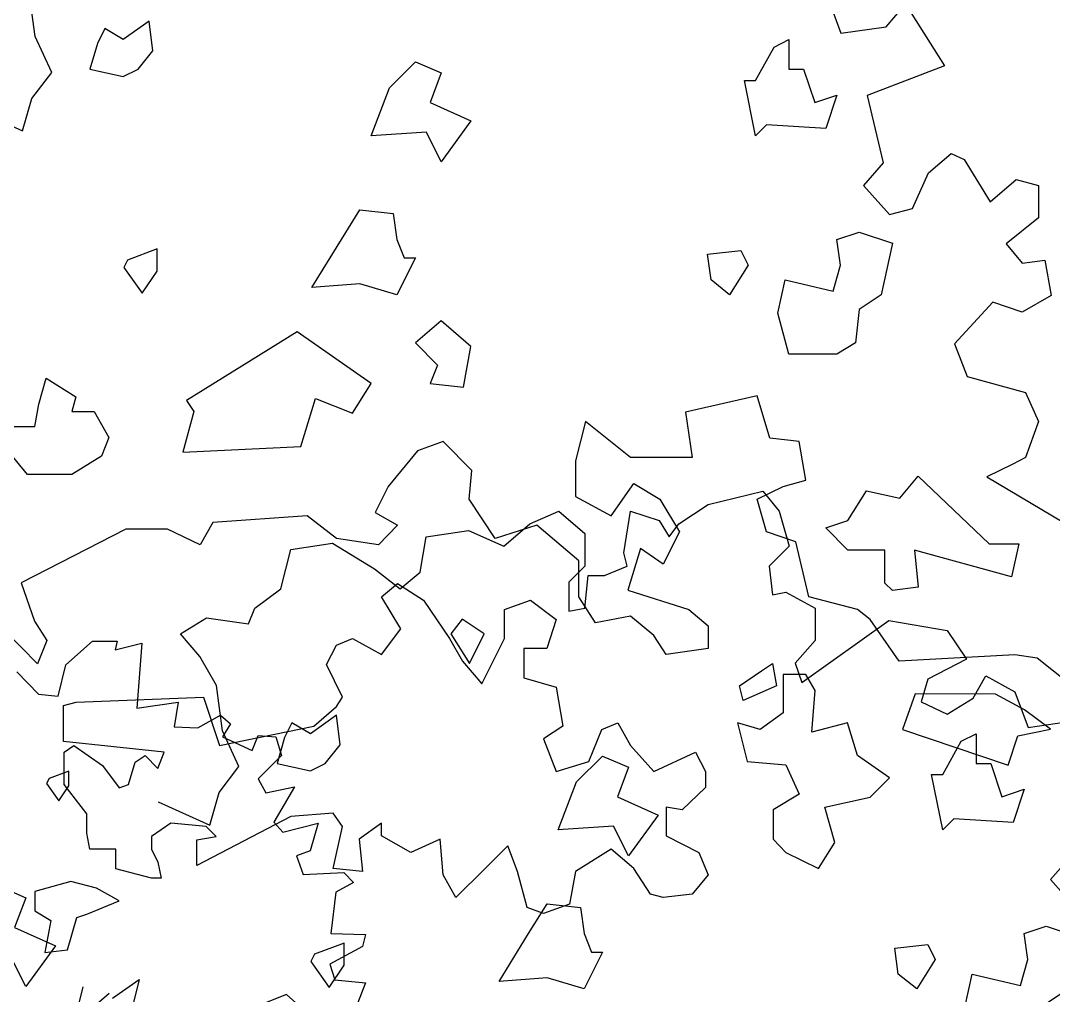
# Model space of a CAD drawing. Header units: inches. Extents: x -11 to 128, y 7 to 56.
# Drawn here: x 22.1196 to 22.6159, y 23.3881 to 23.8567 of the extents above; entities that cross this region are included whole.
import ezdxf

# ---------------------------------------------------------------- set-up
doc = ezdxf.new("R2010")
doc.units = ezdxf.units.IN
doc.header["$MEASUREMENT"] = 0
doc.layers.add('CAY', color=94, linetype='Continuous')
doc.layers.add('CAY-3', color=61, linetype='Continuous')
picture_1 = doc.add_image_def('image1.jpg', size_in_pixel=(1680, 1093))

# ---------------------------------------------------------------- blocks, each defined once
blk = doc.blocks.new('A$C76451831')
at = {"layer": 'CAY'}
for p, q in [((1479.9, 1929.8), (1538.3, 1944)), ((1538.3, 1944), (1555.9, 1922.7)), ((1448.6, 1909.2), (1479.9, 1929.8)), ((1288.9, 1909.2), (1320.1, 1922.7)), ((1320.1, 1922.7), (1347.8, 1898.6)), ((1389.7, 1877.9), (1396.8, 1922.7)), ((1396.8, 1922.7), (1427.4, 1912.7)), ((1555.9, 1922.7), (1566.6, 1885)), ((1178, 1895), (1223.4, 1902.1)), ((1223.4, 1902.1), (1261.1, 1885)), ((1261.1, 1885), (1288.9, 1909.2)), ((1427.4, 1912.7), (1438, 1895)), ((1438, 1895), (1448.6, 1909.2)), ((1171.5, 1857.3), (1178, 1895)), ((1347.8, 1898.6), (1347.8, 1863.8)), ((1022.3, 1839.6), (1033, 1881.5)), ((1033, 1881.5), (1077.8, 1888.5)), ((1077.8, 1888.5), (1122.6, 1860.8)), ((1566.6, 1885), (1545.3, 1863.8)), ((1393.2, 1863.8), (1389.7, 1877.9)), ((1122.6, 1860.8), (1150.3, 1839.6)), ((1347.8, 1863.8), (1330.7, 1846.6)), ((1369, 1853.7), (1393.2, 1863.8)), ((1545.3, 1863.8), (1548.9, 1833.1)), ((1150.3, 1839.6), (1171.5, 1857.3)), ((1330.7, 1846.6), (1330.7, 1815.4)), ((1347.8, 1818.9), (1351.4, 1853.7)), ((1351.4, 1853.7), (1369, 1853.7)), ((994.6, 1818.9), (1022.3, 1839.6)), ((1548.9, 1833.1), (1563, 1836)), ((1563, 1836), (1594.3, 1818.9)), ((987.6, 1801.8), (994.6, 1818.9)), ((1330.7, 1815.4), (1347.8, 1818.9)), ((1594.3, 1818.9), (1594.3, 1784.1)), ((915, 1791.2), (942.7, 1808.3)), ((942.7, 1808.3), (987.6, 1801.8)), ((1580.1, 1739.3), (1673.3, 1805.4)), ((1673.3, 1805.4), (1735.8, 1794.7)), ((935.7, 1767), (915, 1791.2)), ((1735.8, 1794.7), (1756.4, 1764.1)), ((1594.3, 1784.1), (1573, 1759.9)), ((953.4, 1735.8), (935.7, 1767)), ((1573, 1759.9), (1580.1, 1739.3)), ((1756.4, 1764.1), (1715.1, 1742.8)), ((1715.1, 1742.8), (1708.1, 1718.6)), ((1763.5, 1722.2), (1777.1, 1746.4)), ((1777.1, 1746.4), (1808.3, 1729.3)), ((959.8, 1687.4), (953.4, 1735.8)), ((1808.3, 1729.3), (1822.5, 1690.9)), ((1708.1, 1718.6), (1735.8, 1705.1)), ((1735.8, 1705.1), (1763.5, 1722.2)), ((1822.5, 1690.9), (1870.8, 1698)), ((977.5, 1649), (959.8, 1687.4)), ((956.3, 1621.3), (977.5, 1649)), ((946.3, 1586.5), (956.3, 1621.3)), ((890.9, 1611.3), (946.3, 1586.5)), ((1867.9, 1552.3), (1846.6, 1528.1)), ((1846.6, 1528.1), (1874.3, 1496.9))]:
    blk.add_line(p, q, dxfattribs=at)
for points in [[(1240.2, 1791.1), (1216.4, 1806.9), (1204.5, 1791.1), (1224.3, 1759.4)], [(1537.1, 1751.5), (1548.9, 1759.4), (1552.9, 1735.6), (1517.3, 1719.8), (1513.3, 1735.6)], [(1085.8, 1672.3), (1081.8, 1704), (1054.1, 1684.2), (1034.3, 1696), (1026.4, 1680.2), (1018.5, 1652.5), (1054.1, 1644.6), (1069.9, 1652.5)], [(1750.8, 1676.2), (1766.7, 1684.2), (1766.7, 1652.5), (1782.5, 1652.5), (1794.4, 1616.8), (1818.1, 1624.8), (1806.3, 1589.1), (1742.9, 1593.1), (1731.1, 1581.2), (1719.2, 1640.6), (1731.1, 1640.6)], [(1339.1, 1632.7), (1366.8, 1660.4), (1394.5, 1648.5), (1382.7, 1616.8), (1426.2, 1597), (1394.5, 1553.5), (1378.7, 1585.2), (1319.3, 1581.2)], [(5431.9, 1558.7), (5429.3, 1553.4), (5442.5, 1535), (5453, 1550.8), (5453, 1566.7)], [(1287.7, 1470.3), (1307.5, 1502), (1343.1, 1498), (1347, 1470.3), (1355, 1450.5), (1366.8, 1450.5), (1347, 1410.9), (1307.5, 1422.8), (1256, 1418.8)], [(1754.8, 1391.1), (1762.7, 1426.7), (1814.2, 1414.8), (1822.1, 1442.6), (1818.1, 1470.3), (1841.9, 1478.2), (1877.5, 1466.3), (1865.7, 1410.9), (1841.9, 1395), (1837.9, 1359.4), (1818.1, 1347.5), (1766.7, 1347.5)], [(1058.5, 1448.2), (1054.5, 1440.3), (1074.3, 1412.6), (1090.2, 1436.3), (1090.2, 1460.1)], [(1683.5, 1426.7), (1679.6, 1454.5), (1715.2, 1458.4), (1723.1, 1442.6), (1703.3, 1410.9)], [(5351.5, 1415.3), (5379.2, 1443), (5406.9, 1431.1), (5395, 1399.4), (5438.6, 1379.6), (5406.9, 1336.1), (5391, 1367.8), (5331.7, 1363.8)]]:
    blk.add_lwpolyline(points, close=True, dxfattribs=at)
for points in [[(5397.2, 1673.2), (5420.4, 1649), (5441.5, 1646.9), (5450, 1680.6), (5478.4, 1705.9), (5504.8, 1705.9), (5502.7, 1696.5), (5531.2, 1703.8), (5525.9, 1634.2), (5570.2, 1640.6), (5566, 1614.2), (5591.3, 1613.1), (5615.5, 1626.8), (5626.1, 1617.3), (5617.7, 1603.6), (5649.3, 1588.9), (5655.6, 1604.7), (5674.6, 1603.6), (5680.9, 1583.6), (5655.6, 1558.3), (5664.1, 1543.5), (5694.7, 1549.8), (5672.5, 1511.9), (5682, 1501.3), (5720, 1510.8), (5711.5, 1481.3), (5696.8, 1476), (5704.1, 1456), (5747.4, 1458.1), (5757.9, 1447.5), (5738.9, 1437), (5733.7, 1392.7), (5770.6, 1391.6), (5767.4, 1379), (5732.6, 1360), (5737.9, 1343.1), (5770.6, 1340), (5762.2, 1317.8)], [(5725.2, 1292.5), (5686.2, 1327.3), (5662, 1317.8)], [(842.2, 1401.1), (870.6, 1421.1), (861.1, 1382.1)], [(5467.9, 1335.7), (5458.4, 1296.7)], [(5496.4, 1328.4), (5465.8, 1302)]]:
    blk.add_lwpolyline(points, dxfattribs=at)
at = {"layer": 'CAY-3'}
for p, q in [((2700.1, 1035.2), (2693.6, 1083.6)), ((3548.6, 1077.1), (3562.7, 1038.8)), ((3611.1, 1045.8), (3631.7, 1070)), ((3631.7, 1070), (3673.6, 1003.9)), ((3562.7, 1038.8), (3611.1, 1045.8)), ((2717.8, 996.9), (2700.1, 1035.2)), ((2696.6, 969.1), (2717.8, 996.9)), ((3673.6, 1003.9), (3591, 972.1)), ((2686.6, 934.3), (2696.6, 969.1)), ((3591, 972.1), (3608.1, 900.1)), ((2631.1, 959.1), (2686.6, 934.3)), ((3656.5, 889.5), (3680.7, 910.2)), ((3680.7, 910.2), (3694.8, 903.7)), ((3608.1, 900.1), (3586.9, 875.9)), ((3694.8, 903.7), (3722.5, 858.3)), ((3639.4, 851.2), (3656.5, 889.5)), ((3586.9, 875.9), (3614.6, 844.7)), ((3722.5, 858.3), (3750.2, 882.4)), ((3750.2, 882.4), (3774.4, 875.9)), ((3774.4, 875.9), (3774.4, 841.1)), ((3614.6, 844.7), (3639.4, 851.2)), ((3774.4, 841.1), (3739.6, 813.4)), ((3739.6, 813.4), (3756.7, 792.8)), ((3756.7, 792.8), (3780.9, 795.7)), ((3780.9, 795.7), (3788, 758)), ((3788, 758), (3756.7, 740.3)), ((3725.5, 750.9), (3684.2, 706.1)), ((3756.7, 740.3), (3725.5, 750.9)), ((3684.2, 706.1), (3697.8, 671.3)), ((3697.8, 671.3), (3760.3, 654.2)), ((3760.3, 654.2), (3774.4, 622.9)), ((3473.1, 650.6), (3396.5, 632.9)), ((3486.7, 605.2), (3473.1, 650.6)), ((3396.5, 632.9), (3403.5, 584.6)), ((3289.2, 622.9), (3278.5, 581)), ((3337.5, 584.6), (3289.2, 622.9)), ((3774.4, 622.9), (3760.3, 584.6)), ((3137, 601.7), (3109.3, 591.6)), ((3167.7, 570.4), (3137, 601.7)), ((3517.9, 601.7), (3486.7, 605.2)), ((3525, 560.4), (3517.9, 601.7)), ((3109.3, 591.6), (3078.1, 553.3)), ((3278.5, 581), (3278.5, 542.7)), ((3403.5, 584.6), (3337.5, 584.6)), ((3746.7, 577.5), (3719, 563.9)), ((3760.3, 584.6), (3746.7, 577.5)), ((3164.8, 539.7), (3167.7, 570.4)), ((3719, 563.9), (3800.7, 515.2)), ((3078.1, 553.3), (3063.9, 525.6)), ((3316.9, 522), (3341, 556.8)), ((3341, 556.8), (3368.8, 539.7)), ((3473.1, 539.7), (3500.8, 553.3)), ((3500.8, 553.3), (3525, 560.4)), ((3278.5, 542.7), (3316.9, 522)), ((3192.5, 497.8), (3164.8, 539.7)), ((3368.8, 539.7), (3390, 504.9)), ((3483.1, 504.9), (3473.1, 539.7)), ((2991.4, 522), (2890.2, 514.9)), ((3022.7, 497.8), (2991.4, 522)), ((3063.9, 525.6), (3088.1, 512)), ((2890.2, 514.9), (2876.6, 490.8)), ((3088.1, 512), (3067.5, 490.8)), ((3237.3, 512), (3192.5, 497.8)), ((3282.1, 473.7), (3237.3, 512)), ((2797, 507.9), (2685, 450.4)), ((2841.8, 507.9), (2797, 507.9)), ((2876.6, 490.8), (2841.8, 507.9)), ((3067.5, 490.8), (3022.7, 497.8)), ((3390, 504.9), (3372.3, 470.1)), ((3514.4, 494.3), (3483.1, 504.9)), ((3348.1, 487.2), (3334.6, 442.4)), ((3372.3, 470.1), (3348.1, 487.2)), ((3528.5, 435.3), (3514.4, 494.3)), ((3282.1, 435.3), (3282.1, 473.7)), ((2685, 450.4), (2699.2, 409.1)), ((3071, 435.3), (3088.1, 449.5)), ((3088.1, 449.5), (3115.8, 431.8)), ((3334.6, 442.4), (3400, 421.8)), ((3091.6, 401.1), (3071, 435.3)), ((3115.8, 431.8), (3143.5, 390.5)), ((3202.5, 421.8), (3230.2, 431.8)), ((3230.2, 431.8), (3257.9, 411.1)), ((3299.8, 407.6), (3282.1, 435.3)), ((3580.4, 421.8), (3528.5, 435.3)), ((3202.5, 390.5), (3202.5, 421.8)), ((3400, 421.8), (3420.6, 404.1)), ((3594, 411.1), (3580.4, 421.8)), ((2699.2, 409.1), (2712.7, 388.5)), ((3257.9, 411.1), (3247.9, 379.9)), ((3337.5, 414.7), (3299.8, 407.6)), ((3362.3, 394), (3337.5, 414.7)), ((3625.2, 366.3), (3594, 411.1)), ((3071, 373.4), (3091.6, 401.1)), ((3420.6, 404.1), (3420.6, 379.9)), ((2685, 381.4), (2675.1, 391.3)), ((2712.7, 388.5), (2702.7, 363.7)), ((3022.7, 383.4), (3039.8, 390.5)), ((3039.8, 390.5), (3071, 373.4)), ((3143.5, 390.5), (3157.7, 366.3)), ((3178.3, 342.1), (3202.5, 390.5)), ((3375.8, 373.4), (3362.3, 394)), ((2702.7, 363.7), (2685, 381.4)), ((3012, 362.8), (3022.7, 383.4)), ((3223.1, 379.9), (3223.1, 348.6)), ((3247.9, 379.9), (3223.1, 379.9)), ((3420.6, 379.9), (3375.8, 373.4)), ((3157.7, 366.3), (3178.3, 342.1)), ((3748.8, 373.1), (3625.2, 366.3)), ((3773, 369.5), (3748.8, 373.1)), ((3807.8, 341.8), (3773, 369.5)), ((3029.1, 328), (3012, 362.8)), ((3223.1, 348.6), (3257.9, 338.6)), ((3257.9, 338.6), (3265, 296.7)), ((2730.4, 318.9), (2744, 322.4)), ((2744, 322.4), (2880.2, 328)), ((2880.2, 328), (2897.3, 276)), ((3022.7, 317.9), (3029.1, 328)), ((2730.4, 280.5), (2730.4, 318.9)), ((2998.5, 296.7), (3022.7, 317.9)), ((3306.9, 293.2), (3323.9, 300.2)), ((3323.9, 300.2), (3337.5, 276.1)), ((2897.3, 276), (2998.5, 296.7)), ((3265, 296.7), (3244.4, 283.1)), ((3292.7, 259), (3306.9, 293.2)), ((2838.3, 269), (2730.4, 280.5)), ((3244.4, 283.1), (3257.9, 248.3)), ((2731, 269), (2741.6, 276)), ((2731, 234.2), (2731, 269)), ((2741.6, 276), (2772.3, 254.8)), ((2807.1, 258.3), (2817.7, 265.4)), ((2817.7, 265.4), (2831.2, 251.3)), ((2831.2, 251.3), (2838.3, 269)), ((3337.5, 276.1), (3362.3, 248.3)), ((3362.3, 248.3), (3407.1, 269)), ((3407.1, 269), (3417.7, 248.3)), ((2772.3, 254.8), (2790, 230.6)), ((2800, 234.2), (2807.1, 258.3)), ((3257.9, 248.3), (3292.7, 259)), ((3417.7, 248.3), (3417.7, 231.2)), ((2755.2, 202.9), (2731, 234.2)), ((2790, 230.6), (2800, 234.2)), ((3417.7, 231.2), (3392.9, 207)), ((2755.2, 182.3), (2755.2, 202.9)), ((2973.7, 200), (2873.1, 147.5)), ((3019.1, 203.5), (2973.7, 200)), ((3029.1, 189.3), (3019.1, 203.5)), ((3375.8, 210), (3375.8, 179.3)), ((3392.9, 207), (3375.8, 210)), ((2845.4, 192.9), (2824.7, 178.7)), ((2883.1, 189.3), (2845.4, 192.9)), ((2893.7, 178.7), (2883.1, 189.3)), ((3019.1, 144.5), (3029.1, 189.3)), ((3071, 192.9), (3046.8, 175.8)), ((3071, 179.3), (3071, 192.9)), ((2758.7, 165.1), (2755.2, 182.3)), ((2824.7, 178.7), (2824.7, 165.1)), ((2873.1, 175.2), (2893.7, 178.7)), ((3102.3, 161.6), (3071, 179.3)), ((3375.8, 179.3), (3410.6, 161.6)), ((2873.1, 147.5), (2873.1, 175.2)), ((3046.8, 175.8), (3050.4, 141)), ((3133.5, 175.8), (3102.3, 161.6)), ((3137, 137.4), (3133.5, 175.8)), ((3206, 168.7), (3181.9, 144.5)), ((3216.6, 141), (3206, 168.7)), ((2786.4, 165.1), (2758.7, 165.1)), ((2786.4, 143.9), (2786.4, 165.1)), ((2824.7, 165.1), (2831.2, 151)), ((3316.9, 165.2), (3278.5, 141)), ((3341, 144.5), (3316.9, 165.2)), ((3410.6, 161.6), (3420.6, 137.4)), ((2824.7, 133.9), (2786.4, 143.9)), ((2831.2, 151), (2834.8, 133.9)), ((3050.4, 141), (3019.1, 144.5)), ((3181.9, 144.5), (3150.6, 113.3)), ((3358.7, 116.8), (3341, 144.5)), ((2834.8, 133.9), (2824.7, 133.9)), ((3150.6, 113.3), (3137, 137.4)), ((3226.7, 102.6), (3216.6, 141)), ((3278.5, 141), (3272.1, 106.2)), ((3420.6, 137.4), (3403.5, 116.8)), ((3372.3, 113.3), (3358.7, 116.8)), ((3403.5, 116.8), (3372.3, 113.3)), ((3244.4, 96.1), (3226.7, 102.6)), ((3272.1, 106.2), (3244.4, 96.1))]:
    blk.add_line(p, q, dxfattribs=at)
for points in [[(2826, 1020.1), (2822.1, 1051.8), (2794.4, 1032), (2774.6, 1043.9), (2766.7, 1028), (2758.7, 1000.3), (2794.4, 992.4), (2810.2, 1000.3)], [(3491.1, 1024.1), (3507, 1032), (3507, 1000.3), (3522.8, 1000.3), (3534.7, 964.7), (3558.4, 972.6), (3546.6, 936.9), (3483.2, 940.9), (3471.3, 929), (3459.5, 988.4), (3471.3, 988.4)], [(3079.4, 980.5), (3107.1, 1008.2), (3134.8, 996.3), (3123, 964.7), (3166.5, 944.9), (3134.8, 901.3), (3119, 933), (3059.6, 929)], [(3027.9, 818.1), (3047.7, 849.8), (3083.4, 845.8), (3087.3, 818.1), (3095.2, 798.3), (3107.1, 798.3), (3087.3, 758.7), (3047.7, 770.6), (2996.3, 766.6)], [(3495.1, 738.9), (3503, 774.6), (3554.5, 762.7), (3562.4, 790.4), (3558.4, 818.1), (3582.2, 826), (3617.8, 814.2), (3605.9, 758.7), (3582.2, 742.9), (3578.2, 707.2), (3558.4, 695.3), (3507, 695.3)], [(2798.8, 796), (2794.8, 788.1), (2814.6, 760.4), (2830.5, 784.1), (2830.5, 807.9)], [(3423.8, 774.6), (3419.9, 802.3), (3455.5, 806.2), (3463.4, 790.4), (3443.6, 758.7)], [(3158.6, 659.7), (3166.5, 703.3), (3134.8, 731), (3107.1, 707.2), (3130.9, 683.5), (3123, 663.7)], [(3039.8, 632), (3059.6, 663.7), (2980.4, 719.1), (2862.1, 645.5), (2870, 633.6), (2858.2, 590.1), (2984.4, 596.3), (3000.2, 647.8)], [(2739.4, 633.6), (2763.2, 633.6), (2779, 605.9), (2771.1, 586.1), (2739.4, 566.3), (2691.9, 566.3), (2672.1, 590.1), (2668.1, 617.8), (2699.8, 617.8), (2703.8, 641.6), (2711.7, 669.3), (2743.4, 649.5)], [(3570.3, 517.1), (3590.1, 548.8), (3625.7, 540.9), (3645.5, 564.6), (3721.6, 492.2), (3753.2, 492.2), (3745.3, 456.6), (3641.6, 485.4), (3645.5, 445.8), (3617.8, 441.9), (3609.9, 449.8), (3609.9, 485.4), (3570.3, 485.4), (3546.6, 509.2)], [(3535, 335), (3525, 352.1), (3500.8, 352.1), (3500.8, 310.9), (3476.1, 293.2), (3451.9, 300.2), (3462.5, 259), (3503.8, 255.4), (3517.9, 224.1), (3490.2, 207), (3490.2, 175.8), (3503.8, 161.6), (3538.6, 144.5), (3556.3, 172.2), (3545.6, 210), (3594, 220.6), (3614.6, 241.3), (3580.4, 265.4), (3569.8, 300.2), (3531.5, 290.2)], [(3728.2, 331.2), (3642.3, 331.5), (3628.8, 293.2), (3741.7, 255.1), (3752.3, 286.4), (3787.1, 293.5), (3759.4, 314.1)], [(2765.8, 123.3), (2738.1, 130.3), (2699.7, 119.7), (2699.7, 99.1), (2716.8, 88.5), (2710.4, 54.3), (2734.5, 57.2), (2744.6, 92), (2755.2, 95.5), (2790, 109.7)]]:
    blk.add_lwpolyline(points, close=True, dxfattribs=at)

msp = doc.modelspace()

# ---------------------------------------------------------------- block references
at = {"layer": 'CAY', "xscale": 0.0004489089019145984, "yscale": 0.0004489089019145984, "zscale": 0.0004489089019145984}
for p in [(20.91449, 23.38433), (19.69482, 22.79263), (21.78568, 22.75783)]:
    msp.add_blockref('A$C76451831', p, dxfattribs=at)

# ---------------------------------------------------------------- pictures from other files: only their frames are drawn
image = msp.add_image(picture_1, insert=(12.49661, 7.37723), size_in_units=(74.4025, 48.40591))
image.dxf.flags = 6

doc.saveas('drawing.dxf')
